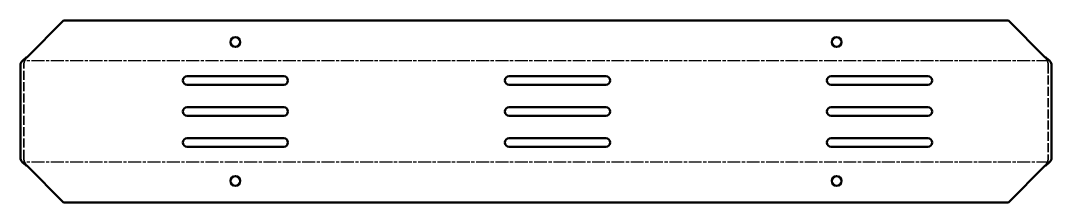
# Model space of a CAD drawing. Header units: inches. Extents: x 0 to 480, y 0 to 85.
import ezdxf

# ---------------------------------------------------------------- set-up
doc = ezdxf.new("R2010")
doc.units = ezdxf.units.IN
doc.header["$MEASUREMENT"] = 0
doc.linetypes.add('Chain', pattern=[13.68, 9.12, -1.14, 2.28, -1.14])
doc.linetypes.add('Dashed', pattern=[5.7, 4.56, -1.14])
for name, color, linetype, lineweight in [('Bend Centerline (ISO)', 7, 'Chain', 25), ('Hidden (ISO)', 7, 'Dashed', 35), ('Visible (ISO)', 7, 'Continuous', 50)]:
    doc.layers.add(name, color=color, linetype=linetype, lineweight=lineweight)

# ---------------------------------------------------------------- blocks, each defined once
blk = doc.blocks.new('2DOF-150-17-PSL2-01_Chapa soporte fuelle 2_VIEW32')
at = {"layer": 'Bend Centerline (ISO)', "ltscale": 0.657895}
for p, q in [((239.12, 23.7), (-239.12, 23.7)), ((239.12, -23.7), (-239.12, -23.7))]:
    blk.add_line(p, q, dxfattribs=at)
at = {"layer": 'Hidden (ISO)', "ltscale": 0.921053}
for p, q in [((-238.5, -22), (-238.5, 22)), ((238.5, 22), (238.5, -22))]:
    blk.add_line(p, q, dxfattribs=at)
for points in [[(-238.5, 22), (-238.5, 22.75), (-238.2, 23.51), (-237.75, 24.26)], [(-237.75, 24.26), (-237.52, 24.64), (-237.26, 25.02), (-237, 25.39)], [(237, 25.39), (237.26, 25.02), (237.52, 24.64), (237.75, 24.26)], [(237.75, 24.26), (238.2, 23.51), (238.5, 22.75), (238.5, 22)], [(-237.75, -24.26), (-238.2, -23.51), (-238.5, -22.75), (-238.5, -22)], [(238.5, -22), (238.5, -22.75), (238.2, -23.51), (237.75, -24.26)], [(-237, -25.39), (-237.26, -25.02), (-237.52, -24.64), (-237.75, -24.26)], [(237.75, -24.26), (237.52, -24.64), (237.26, -25.02), (237, -25.39)]]:
    blk.add_open_spline(points, degree=3, dxfattribs=at)
at = {"layer": 'Visible (ISO)'}
for p, q in [((-220, 42.39), (-237, 25.39)), ((220, 42.39), (-220, 42.39)), ((237, 25.39), (220, 42.39)), ((-240, -22), (-240, 22)), ((240, 22), (240, -22)), ((-162.5, 16.5), (-117.5, 16.5)), ((-12.5, 16.5), (32.5, 16.5)), ((137.5, 16.5), (182.5, 16.5)), ((-117.5, 12.5), (-162.5, 12.5)), ((32.5, 12.5), (-12.5, 12.5)), ((182.5, 12.5), (137.5, 12.5)), ((-162.5, 2), (-117.5, 2)), ((-12.5, 2), (32.5, 2)), ((137.5, 2), (182.5, 2)), ((-117.5, -2), (-162.5, -2)), ((32.5, -2), (-12.5, -2)), ((182.5, -2), (137.5, -2)), ((-162.5, -12.5), (-117.5, -12.5)), ((-12.5, -12.5), (32.5, -12.5)), ((137.5, -12.5), (182.5, -12.5)), ((-117.5, -16.5), (-162.5, -16.5)), ((32.5, -16.5), (-12.5, -16.5)), ((182.5, -16.5), (137.5, -16.5)), ((-237, -25.39), (-220, -42.39)), ((220, -42.39), (237, -25.39)), ((220, -42.39), (-220, -42.39))]:
    blk.add_line(p, q, dxfattribs=at)
for centre in [(-140, 32.39), (140, 32.39), (-140, -32.39), (140, -32.39)]:
    blk.add_circle(centre, 2.25, dxfattribs=at)
at = {"layer": 'Visible (ISO)', "extrusion": (0, 0, -1)}
for centre, start, end in [((162.5, 14.5), 270, 90), ((117.5, 14.5), 90, 270), ((12.5, 14.5), 270, 90), ((-32.5, 14.5), 90, 270), ((-137.5, 14.5), 270, 90), ((-182.5, 14.5), 90, 270), ((162.5, 0), 270, 90), ((117.5, 0), 90, 270), ((12.5, 0), 270, 90), ((-32.5, 0), 90, 270), ((-137.5, 0), 270, 90), ((-182.5, 0), 90, 270), ((162.5, -14.5), 270, 90), ((117.5, -14.5), 90, 270), ((12.5, -14.5), 270, 90), ((-32.5, -14.5), 90, 270), ((-137.5, -14.5), 270, 90), ((-182.5, -14.5), 90, 270)]:
    blk.add_arc(centre, 2, start, end, dxfattribs=at)
at = {"layer": 'Visible (ISO)'}
for points, knots in [([(-237.75, 24.85), (-238.8, 24.07), (-239.67, 23.29), (-239.92, 22.51), (-239.97, 22.34), (-240, 22.17), (-240, 22)], [-1.318116, -1.318116, -1.318116, -1.318116, -0.234721, -0.234721, -0.234721, 0, 0, 0, 0]), ([(240, 22), (240, 22.78), (239.36, 23.56), (238.4, 24.34), (238.2, 24.51), (237.98, 24.68), (237.75, 24.85)], [0, 0, 0, 0, 1.083395, 1.083395, 1.083395, 1.318116, 1.318116, 1.318116, 1.318116]), ([(-240, -22), (-240, -22.78), (-239.36, -23.56), (-238.4, -24.34), (-238.2, -24.51), (-237.98, -24.68), (-237.75, -24.85)], [0, 0, 0, 0, 1.083395, 1.083395, 1.083395, 1.318116, 1.318116, 1.318116, 1.318116]), ([(237.75, -24.85), (238.8, -24.07), (239.67, -23.29), (239.92, -22.51), (239.97, -22.34), (240, -22.17), (240, -22)], [-1.318116, -1.318116, -1.318116, -1.318116, -0.234721, -0.234721, -0.234721, 0, 0, 0, 0])]:
    blk.add_open_spline(points, degree=3, knots=knots, dxfattribs=at)
for points in [[(-237, 25.39), (-237.25, 25.21), (-237.51, 25.03), (-237.75, 24.85)], [(237.75, 24.85), (237.51, 25.03), (237.25, 25.21), (237, 25.39)], [(-237.75, -24.85), (-237.51, -25.03), (-237.25, -25.21), (-237, -25.39)], [(237, -25.39), (237.25, -25.21), (237.51, -25.03), (237.75, -24.85)]]:
    blk.add_open_spline(points, degree=3, dxfattribs=at)

msp = doc.modelspace()

# ---------------------------------------------------------------- block references
msp.add_blockref('2DOF-150-17-PSL2-01_Chapa soporte fuelle 2_VIEW32', (240, 42.39))

doc.saveas('drawing.dxf')
